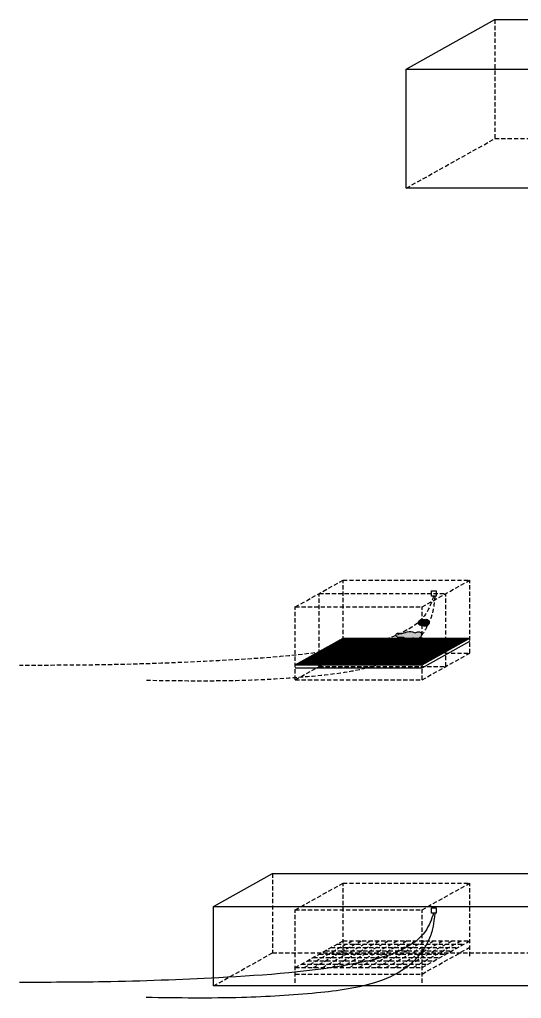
# Model space of a CAD drawing. Header units: millimetres. Extents: x -168 to 2937, y -666 to 1342.
# Drawn here: x -168 to 128, y 39 to 616 of the extents above; entities that cross this region are included whole.
import ezdxf

# ---------------------------------------------------------------- set-up
doc = ezdxf.new("R2010")
doc.units = ezdxf.units.MM
doc.linetypes.add('DASHED', pattern=[0.75, 0.5, -0.25])

msp = doc.modelspace()

# ---------------------------------------------------------------- hatches: boundary and pattern name
h = msp.add_hatch(color=140)
edge = h.paths.add_edge_path(flags=17)
edge.add_spline(control_points=[(72.83528439268974, 259.001263411702), (72.97834674325101, 259.2820762012877), (73.30325694818163, 259.9390363010676), (73.60942463411264, 260.6042575743364), (73.77766815088327, 260.9860562200467)], knot_values=[15.81224775287236, 15.81224775287236, 15.81224775287236, 15.81224775287236, 16.75235065475735, 17.99919325683368, 17.99919325683368, 17.99919325683368, 17.99919325683368], degree=3, periodic=0)
edge.add_line((73.77766815088327, 260.9860562200467), (69.59072987356963, 260.9860562200467))
edge.add_line((69.59072987356963, 260.9860562200467), (69.59072987356963, 258.8105275445128))
edge.add_spline(control_points=[(69.59072987356963, 258.8105275445128), (69.93160982158366, 258.7631925386308), (71.02465099836051, 258.7057752817808), (72.22451880113044, 258.6186939056429), (72.83528439268973, 259.0012634117021)], knot_values=[3.497915612980153, 3.497915612980153, 3.497915612980153, 3.497915612980153, 4.537997288632971, 6.748869923893833, 6.748869923893833, 6.748869923893833, 6.748869923893901], degree=3, periodic=0)
edge = h.paths.add_edge_path()
edge.add_line((69.59072987356963, 260.9860562200467), (67.39939582836963, 260.9860562200467))
edge.add_spline(control_points=[(67.39939582836963, 260.9860562200467), (67.34518260020826, 260.7868727661407), (67.15642960764352, 260.0933801579857), (68.2066916309478, 259.1180140466827), (69.12416713465134, 258.8753150162301), (69.59072987356963, 258.8105275445128)], knot_values=[0, 0, 0, 0, 0.5957917034943084, 2.074354743182943, 3.497915612980153, 3.497915612980153, 3.497915612980153, 3.497915612980153], degree=3, periodic=0)
edge.add_line((69.59072987356963, 258.8105275445128), (69.59072987356963, 260.9860562200467))
edge = h.paths.add_edge_path(flags=17)
edge.add_spline(control_points=[(68.89433396843064, 262.3972888749488), (68.41545000291207, 261.9110363440413), (67.9162530845477, 261.4408642562124), (67.39939582836554, 260.986056220164)], knot_values=[16.04527767271759, 16.04527767271759, 16.04527767271759, 16.04527767271759, 18.10128429436551, 18.10128429436551, 18.10128429436551, 18.10128429436551], degree=3, periodic=0)
edge.add_line((67.39939582823523, 260.9860562200467), (69.59072987356963, 260.9860562200467))
edge.add_line((69.59072987356963, 260.9860562200467), (69.59072987356963, 262.4921676452297))
edge.add_spline(control_points=[(69.59072987356964, 262.4921676452297), (69.34753589464844, 262.4733311235395), (69.11295635348793, 262.4462271923974), (68.89433396843204, 262.3972888749471)], knot_values=[13.89969077648215, 13.89969077648215, 13.89969077648215, 13.89969077648215, 14.58454170807576, 14.58454170807576, 14.58454170807576, 14.58454170807576], degree=3, periodic=0)
edge = h.paths.add_edge_path()
edge.add_spline(control_points=[(68.89433396843067, 262.3972888749488), (68.4154500029121, 261.9110363440413), (67.91625308454772, 261.4408642562124), (67.39939582836556, 260.986056220164)], knot_values=[16.04527767271759, 16.04527767271759, 16.04527767271759, 16.04527767271759, 18.10128429436551, 18.10128429436551, 18.10128429436551, 18.10128429436551], degree=3, periodic=0)
edge.add_spline(control_points=[(67.39939582836963, 260.9860562200467), (67.34518260020826, 260.7868727661407), (67.15642960764352, 260.0933801579857), (68.5189799780478, 258.8279954951618), (70.4992407066137, 258.7439073586118), (73.03544850546638, 258.5598400265392), (74.16678222546666, 260.8447425178045), (72.92379528243978, 262.9894757946139), (70.89791387839578, 262.4910044731141), (69.43068711363048, 262.5173507820499), (68.89433396843205, 262.3972888749472)], knot_values=[0, 0, 0, 0, 0.5957917034943084, 2.074354743182943, 4.537997288632971, 6.748869923893901, 8.946024820518964, 10.68637911530036, 12.90437546591167, 14.58454170807576, 14.58454170807576, 14.58454170807576, 14.58454170807576], degree=3, periodic=0)
edge = h.paths.add_edge_path(flags=17)
edge.add_spline(control_points=[(73.77766815088327, 260.9860562200463), (73.72310869943867, 261.6102866618117), (72.92379528243978, 262.9894757946139), (71.14397623743908, 262.551548505474), (69.94417130073626, 262.5195433522211), (69.59072987356964, 262.4921676452297)], knot_values=[8.94602482051845, 8.94602482051845, 8.94602482051845, 8.946024820518964, 10.68637911530036, 12.90437546591167, 13.89969077648215, 13.89969077648215, 13.89969077648215, 13.89969077648215], degree=3, periodic=0)
edge.add_line((69.59072987356963, 262.4921676452297), (69.59072987356963, 260.9860562200467))
edge.add_line((69.59072987356963, 260.9860562200467), (73.77766815088323, 260.9860562200467))
edge = h.paths.add_edge_path(flags=17)
edge.add_spline(control_points=[(72.83528439268974, 259.001263411702), (73.44226038433308, 259.3814591996145), (73.84654812909132, 260.1979804955465), (73.77766815088323, 260.9860562200467)], knot_values=[6.748869923893833, 6.748869923893833, 6.748869923893833, 6.748869923893901, 8.946024820518964, 8.946024820519046, 8.946024820519046, 8.946024820519046], degree=3, periodic=0)
edge.add_spline(control_points=[(73.77766815088324, 260.9860562200467), (73.60942463411261, 260.6042575743364), (73.3032569481816, 259.9390363010677), (72.978346743251, 259.2820762012878), (72.83528439268973, 259.001263411702)], knot_values=[15.8122477528724, 15.8122477528724, 15.8122477528724, 15.8122477528724, 17.05909035494869, 17.99919325683368, 17.99919325683368, 17.99919325683368, 17.99919325683368], degree=3, periodic=0)
h = msp.add_hatch(color=140)
edge = h.paths.add_edge_path()
edge.add_spline(control_points=[(73.77766815088327, 260.9860562200463), (73.72310869943867, 261.6102866618117), (72.92379528243978, 262.9894757946139), (71.14397623743908, 262.551548505474), (69.94417130073626, 262.5195433522211), (69.59072987356964, 262.4921676452297)], knot_values=[8.94602482051845, 8.94602482051845, 8.94602482051845, 8.946024820518964, 10.68637911530036, 12.90437546591167, 13.89969077648215, 13.89969077648215, 13.89969077648215, 13.89969077648215], degree=3, periodic=0)
edge.add_line((69.59072987356963, 262.4921676452297), (69.59072987356963, 260.9860562200467))
edge.add_line((69.59072987356963, 260.9860562200467), (73.77766815088323, 260.9860562200467))
edge = h.paths.add_edge_path()
edge.add_spline(control_points=[(72.83528439268974, 259.001263411702), (72.97834674325101, 259.2820762012877), (73.30325694818163, 259.9390363010676), (73.60942463411264, 260.6042575743364), (73.77766815088327, 260.9860562200467)], knot_values=[15.81224775287236, 15.81224775287236, 15.81224775287236, 15.81224775287236, 16.75235065475735, 17.99919325683368, 17.99919325683368, 17.99919325683368, 17.99919325683368], degree=3, periodic=0)
edge.add_line((73.77766815088327, 260.9860562200467), (69.59072987356963, 260.9860562200467))
edge.add_line((69.59072987356963, 260.9860562200467), (69.59072987356963, 258.8105275445128))
edge.add_spline(control_points=[(69.59072987356963, 258.8105275445128), (69.93160982158366, 258.7631925386308), (71.02465099836051, 258.7057752817808), (72.22451880113044, 258.6186939056429), (72.83528439268973, 259.0012634117021)], knot_values=[3.497915612980153, 3.497915612980153, 3.497915612980153, 3.497915612980153, 4.537997288632971, 6.748869923893833, 6.748869923893833, 6.748869923893833, 6.748869923893901], degree=3, periodic=0)
edge = h.paths.add_edge_path()
edge.add_line((69.59072987356963, 260.9860562200467), (67.39939582836963, 260.9860562200467))
edge.add_spline(control_points=[(67.39939582836963, 260.9860562200467), (67.34518260020826, 260.7868727661407), (67.15642960764352, 260.0933801579857), (68.2066916309478, 259.1180140466827), (69.12416713465134, 258.8753150162301), (69.59072987356963, 258.8105275445128)], knot_values=[0, 0, 0, 0, 0.5957917034943084, 2.074354743182943, 3.497915612980153, 3.497915612980153, 3.497915612980153, 3.497915612980153], degree=3, periodic=0)
edge.add_line((69.59072987356963, 258.8105275445128), (69.59072987356963, 260.9860562200467))
edge = h.paths.add_edge_path()
edge.add_spline(control_points=[(69.59072987356964, 262.4921676452297), (69.34753589464844, 262.4733311235395), (69.11295635348793, 262.4462271923974), (68.89433396843204, 262.3972888749471)], knot_values=[13.89969077648215, 13.89969077648215, 13.89969077648215, 13.89969077648215, 14.58454170807576, 14.58454170807576, 14.58454170807576, 14.58454170807576], degree=3, periodic=0)
edge.add_spline(control_points=[(68.89433396843064, 262.3972888749489), (68.41545000291207, 261.9110363440413), (67.9162530845477, 261.4408642562125), (67.39939582836554, 260.986056220164)], knot_values=[16.04527767271759, 16.04527767271759, 16.04527767271759, 16.04527767271759, 18.10128429436551, 18.10128429436551, 18.10128429436551, 18.10128429436551], degree=3, periodic=0)
edge.add_line((67.39939582823402, 260.9860562200467), (69.59072987356963, 260.9860562200467))
edge.add_line((69.59072987356963, 260.9860562200467), (69.59072987356963, 262.4921676452297))
edge = h.paths.add_edge_path(flags=16)
edge.add_spline(control_points=[(67.39939582836554, 260.986056220164), (67.9162530845477, 261.4408642562125), (68.41545000291207, 261.9110363440413), (68.89433396843064, 262.3972888749489)], knot_values=[16.04527767271759, 16.04527767271759, 16.04527767271759, 16.04527767271759, 18.10128429436552, 18.10128429436552, 18.10128429436552, 18.10128429436552], degree=3, periodic=0)
edge.add_spline(control_points=[(68.89433396843204, 262.3972888749471), (68.57346992117975, 262.3254639033241), (67.94286670661475, 262.063845160365), (67.59126177449137, 261.3665568191247), (67.39939582836963, 260.9860562200467)], knot_values=[14.58454170807576, 14.58454170807576, 14.58454170807576, 14.58454170807576, 15.58967227427761, 16.79695630610595, 16.79695630610595, 16.79695630610595, 16.79695630610595], degree=3, periodic=0)
edge = h.paths.add_edge_path()
edge.add_spline(control_points=[(72.83528439268974, 259.0012634117021), (73.44226038433294, 259.3814591996145), (73.84654812909112, 260.1979804955461), (73.77766815088329, 260.9860562200461)], knot_values=[6.748869923893833, 6.748869923893833, 6.748869923893833, 6.748869923893901, 8.94602482051845, 8.94602482051845, 8.94602482051845, 8.946024820518964], degree=3, periodic=0)
edge.add_spline(control_points=[(73.77766815088327, 260.9860562200467), (73.60942463411264, 260.6042575743364), (73.30325694818163, 259.9390363010676), (72.97834674325101, 259.2820762012877), (72.83528439268974, 259.001263411702)], knot_values=[15.81224775287235, 15.81224775287235, 15.81224775287235, 15.81224775287235, 17.05909035494869, 17.99919325683368, 17.99919325683368, 17.99919325683368, 17.99919325683368], degree=3, periodic=0)
h = msp.add_hatch(color=140)
edge = h.paths.add_edge_path()
edge.add_spline(control_points=[(69.06318979498789, 254.6242801836863), (69.0108736355921, 254.7566959097668), (68.68273735034343, 255.2785821389187), (66.87256213679852, 255.3457938554045), (65.29569528164477, 254.4765252540021), (63.04387584052476, 255.9696793181079), (60.77924539839516, 255.4109994824087), (59.04515573344739, 254.7404333234973), (58.6980585669053, 254.6242801836863)], knot_values=[1.402325416078292, 1.402325416078292, 1.402325416078292, 1.402325416078292, 1.871770867172314, 3.538227561045211, 5.819270186599329, 6.880950394247771, 11.11313298383999, 12.18279559729879, 12.18279559729879, 12.18279559729879, 12.18279559729879], degree=3, periodic=0)
edge.add_line((58.69805856690529, 254.6242801836863), (69.06318979498789, 254.6242801836863))
edge = h.paths.add_edge_path()
edge.add_spline(control_points=[(69.17858600130907, 253.1215346859018), (69.19902720040537, 253.6751315933854), (69.21946839950165, 254.228728500869), (69.06318979498789, 254.6242801836863)], knot_values=[0, 0, 0, 0, 1.402325416078292, 1.402325416078292, 1.402325416078292, 1.402325416078292], degree=3, periodic=0)
edge.add_line((69.06318979498789, 254.6242801836863), (58.6980585669053, 254.6242801836863))
edge.add_spline(control_points=[(58.6980585669053, 254.6242801836863), (58.0772395383766, 254.4165283309805), (57.4652514412475, 254.2699929434428), (56.84232135016649, 254.341934038761)], knot_values=[12.18279559729879, 12.18279559729879, 12.18279559729879, 12.18279559729879, 14.09599734180344, 14.09599734180344, 14.09599734180344, 14.09599734180345], degree=3, periodic=0)
edge.add_spline(control_points=[(56.84232135016647, 254.341934038761), (55.9239528207443, 253.9110255729394), (55.00016162235205, 253.5034475047333), (54.07147114980472, 253.1170142090447)], knot_values=[30.34990654668733, 30.34990654668733, 30.34990654668733, 30.34990654668733, 33.33118064975585, 33.33118064975585, 33.33118064975585, 33.33118064975585], degree=3, periodic=0)
edge.add_spline(control_points=[(54.07147114980472, 253.1170142090446), (54.09881568154083, 253.0088595211915), (54.27881356018653, 252.6653131672946), (54.84975519056131, 252.6383117566918), (55.19591716007448, 251.843962139008), (57.11102762341765, 252.1359370415824), (58.4107910041877, 252.0393090234303), (59.34425483833999, 251.6187891881165)], knot_values=[17.53190896051369, 17.53190896051374, 17.53190896051374, 17.53190896051374, 17.8644507796709, 18.60834766480288, 18.92712362971483, 20.25927311821125, 23.2457137768464, 23.24571377684925, 23.24571377684925, 23.24571377684925], degree=3, periodic=0)
edge.add_line((59.34425483833814, 251.6187891881173), (63.91725159452265, 251.6187891881173))
edge.add_spline(control_points=[(63.91725159452265, 251.6187891881173), (64.11511522844441, 251.6529122466521), (64.3190552043372, 251.6485149177927), (64.52600348303726, 251.6187891881173)], knot_values=[28.16331050969448, 28.16331050969468, 28.16331050969468, 28.16331050969468, 28.77032109500587, 28.77032109500587, 28.77032109500587, 28.77032109500587], degree=3, periodic=0)
edge.add_line((64.52600348303726, 251.6187891881173), (68.00648897477735, 251.6187891881173))
edge.add_spline(control_points=[(68.00648897478374, 251.6187891881252), (68.40841010886245, 252.1108968946795), (68.79929866748886, 252.6119961505667), (69.17858600130904, 253.1215346859018)], knot_values=[24.87608366752579, 24.87608366752579, 24.87608366752579, 24.87608366752579, 26.76326923281133, 26.76326923281133, 26.76326923281133, 26.76326923281133], degree=3, periodic=0)
edge = h.paths.add_edge_path()
edge.add_spline(control_points=[(67.41180347296762, 250.9066388424451), (67.76849797158918, 250.9871290470918), (68.06822104092257, 251.2534976801653), (68.33762441356589, 251.6187891881173)], knot_values=[31.72968835647193, 31.72968835647193, 31.72968835647193, 31.72968835647213, 33.0551056995124, 33.0551056995124, 33.0551056995124, 33.0551056995124], degree=3, periodic=0)
edge.add_line((68.33762441356589, 251.6187891881173), (68.00648897477718, 251.6187891881173))
edge.add_spline(control_points=[(68.00648897478374, 251.6187891881252), (67.81085254845621, 251.3792541527278), (67.61260218786235, 251.141849473838), (67.4118034729676, 250.906638842445)], knot_values=[26.76326923281133, 26.76326923281133, 26.76326923281133, 26.76326923281133, 27.68186297796391, 27.68186297796391, 27.68186297796391, 27.68186297796391], degree=3, periodic=0)
edge = h.paths.add_edge_path(flags=17)
edge.add_line((68.00648897477735, 251.6187891881173), (68.33762441356588, 251.6187891881173))
edge.add_spline(control_points=[(68.33762441356589, 251.6187891881173), (68.64410462139998, 252.0343542056547), (68.91134531135452, 252.5779444457782), (69.17858600130907, 253.1215346859018)], knot_values=[33.0551056995124, 33.0551056995124, 33.0551056995124, 33.0551056995124, 34.56293456882531, 34.56293456882531, 34.56293456882531, 34.56293456882531], degree=3, periodic=0)
edge.add_spline(control_points=[(69.17858600130904, 253.1215346859018), (68.79929866748886, 252.6119961505667), (68.40841010886245, 252.1108968946795), (68.00648897478374, 251.6187891881252)], knot_values=[24.87608366752579, 24.87608366752579, 24.87608366752579, 24.87608366752579, 26.76326923281133, 26.76326923281133, 26.76326923281133, 26.76326923281133], degree=3, periodic=0)
edge = h.paths.add_edge_path()
edge.add_spline(control_points=[(64.52600348303726, 251.6187891881173), (65.5349413428074, 251.4738669192914), (66.61538261193952, 250.7269218063352), (67.41180347296758, 250.9066388424451)], knot_values=[28.77032109500587, 28.77032109500587, 28.77032109500587, 28.77032109500587, 31.72968835647193, 31.72968835647193, 31.72968835647193, 31.72968835647213], degree=3, periodic=0)
edge.add_spline(control_points=[(67.4118034729676, 250.906638842445), (67.61260218786235, 251.141849473838), (67.81085254845621, 251.3792541527278), (68.00648897478374, 251.6187891881252)], knot_values=[26.76326923281133, 26.76326923281133, 26.76326923281133, 26.76326923281133, 27.68186297796391, 27.68186297796391, 27.68186297796391, 27.68186297796391], degree=3, periodic=0)
edge.add_line((68.00648897477718, 251.6187891881173), (64.52600348303726, 251.6187891881173))
edge = h.paths.add_edge_path()
edge.add_spline(control_points=[(59.34425483834088, 251.618789188116), (60.16817848207873, 251.2476165488561), (61.75559994593936, 250.0411018040285), (63.17352901384744, 251.4905286854114), (63.91725159452258, 251.6187891881173)], knot_values=[23.2457137768464, 23.24571377684925, 23.24571377684925, 23.24571377684925, 25.88170135263609, 28.16331050969448, 28.16331050969468, 28.16331050969468, 28.16331050969468], degree=3, periodic=0)
edge.add_line((63.91725159452245, 251.6187891881173), (59.34425483833827, 251.6187891881173))
edge = h.paths.add_edge_path()
edge.add_spline(control_points=[(56.84232135016648, 254.341934038761), (56.2761455937011, 254.4073206762761), (55.13956751383592, 254.893132985559), (53.93192721492348, 253.6689465246002), (54.07147114980472, 253.1170142090447)], knot_values=[14.09599734180344, 14.09599734180344, 14.09599734180344, 14.09599734180345, 15.83488981220255, 17.53190896051369, 17.53190896051374, 17.53190896051374, 17.53190896051374], degree=3, periodic=0)
edge.add_spline(control_points=[(54.07147114980472, 253.1170142090446), (55.00016162235205, 253.5034475047333), (55.9239528207443, 253.9110255729394), (56.84232135016647, 254.3419340387609)], knot_values=[30.34990654668733, 30.34990654668733, 30.34990654668733, 30.34990654668733, 33.33118064975585, 33.33118064975585, 33.33118064975585, 33.33118064975585], degree=3, periodic=0)
h = msp.add_hatch(color=140)
edge = h.paths.add_edge_path()
edge.add_spline(control_points=[(53.42474290093493, 245.2570131517568), (52.61305704348408, 245.5758191923212), (50.84258850386458, 246.6198354180823), (47.58831565305233, 245.1204006286634), (43.73157338741625, 246.4654954582669), (39.04919742122591, 245.3864759472704), (35.3692464617263, 246.8273810263962), (33.15871516834512, 245.4513654541578), (32.78739672560611, 245.2570131517568)], knot_values=[21.23040155068355, 21.23040155068355, 21.23040155068355, 21.23040155068355, 23.80191644475923, 26.90883749699029, 30.99147413144302, 35.47055070107217, 40.92934960696578, 42.06789289563804, 42.06789289563804, 42.06789289563804, 42.06789289563804], degree=3, periodic=0)
edge.add_line((32.78739672560611, 245.2570131517568), (53.42474290093486, 245.2570131517568))
edge = h.paths.add_edge_path()
edge.add_spline(control_points=[(58.1123349596589, 242.7642789969429), (58.60445981837843, 243.0850988069489), (59.09062087135457, 243.414964215242), (59.57030111114436, 243.7542676539985)], knot_values=[38.24914659889313, 38.24914659889313, 38.24914659889313, 38.24914659889313, 40.00687960590923, 40.00687960590923, 40.00687960590923, 40.00687960590923], degree=3, periodic=0)
edge.add_spline(control_points=[(59.57030111114437, 243.7542676539985), (59.29878602956916, 244.0787128838031), (58.50946354069598, 245.021908800607), (56.52250479951379, 245.2904868452828), (54.75085978311694, 244.8206539356631), (53.79616266824488, 245.1111305244861), (53.42474290093493, 245.2570131517568)], knot_values=[42.06789289563803, 42.06789289563803, 42.06789289563803, 42.06789289563803, 43.31246779569348, 45.68600114952036, 47.51707366834722, 48.69377454938908, 48.69377454938908, 48.69377454938908, 48.69377454938908], degree=3, periodic=0)
edge.add_line((53.42474290093493, 245.2570131517568), (32.7873967256061, 245.2570131517568))
edge.add_spline(control_points=[(32.78739672560611, 245.2570131517568), (32.25587696778239, 244.9788096562811), (31.60269148992364, 244.735973301092), (31.03503286440339, 245.1638141180443), (30.90954374097277, 245.2570131517568)], knot_values=[19.14589793514648, 19.14589793514648, 19.14589793514648, 19.14589793514648, 20.77565337794911, 21.23040155068355, 21.23040155068355, 21.23040155068355, 21.23040155068355], degree=3, periodic=0)
edge.add_line((30.90954374097277, 245.2570131517568), (28.52333397911736, 245.2570131517568))
edge.add_spline(control_points=[(28.52333397911736, 245.2570131517568), (27.80104245912154, 245.0993793528139), (26.8510313139064, 245.0250149118792), (25.89000823099019, 245.2117996702065), (25.63251104923623, 245.2570131517569)], knot_values=[13.76922508624911, 13.76922508624911, 13.76922508624911, 13.76922508624911, 15.91041291948569, 16.69180168459071, 16.69180168459071, 16.69180168459071, 16.69180168459071], degree=3, periodic=0)
edge.add_line((25.63251104923639, 245.2570131517568), (23.06415521433375, 245.2570131517568))
edge.add_spline(control_points=[(23.0641552143178, 245.2570131517548), (23.02810251186616, 245.252356741593), (22.99204413623472, 245.2476318518339), (22.95598019641053, 245.2428550379323)], knot_values=[11.07647859446061, 11.07647859446061, 11.07647859446061, 11.07647859446061, 11.18483868937462, 11.18483868937462, 11.18483868937462, 11.18483868937462], degree=3, periodic=0)
edge.add_line((22.95598019641053, 245.2428550379323), (22.95598019641053, 242.7642789969429))
edge.add_line((22.95598019641053, 242.7642789969429), (58.11233495965894, 242.7642789969429))
edge = h.paths.add_edge_path()
edge.add_line((22.95598019641053, 242.7642789969429), (20.36402613347201, 241.3182318603972))
edge.add_spline(control_points=[(20.36402613346871, 241.3182318603976), (20.61009248736006, 241.2768146242561), (21.57264723308164, 241.1671649948799), (23.17178623635636, 241.5842528588698), (25.04518032970432, 241.7311091602095), (26.88605246830758, 240.9970782994609), (29.49630570386983, 241.7990444176688), (32.335673952992, 241.3785979197841), (35.0969388143856, 240.6891297570913), (37.68335686961741, 241.9258900178579), (41.12087070755203, 240.0877400246282), (44.56068201926355, 241.6130754376897), (47.4646844630357, 241.0415096991584), (49.50463891920906, 241.1925536542654), (51.50938534861265, 240.9980990668782), (53.55297619202729, 241.6513132989332), (55.0728681231947, 241.2222391119817), (55.82939333523436, 241.3630457154771)], knot_values=[11.59944483250466, 11.59944483250466, 11.59944483250466, 11.59944483250466, 12.35183915300429, 14.54231154264063, 16.45575990681504, 17.89243121820617, 20.29761392828616, 24.24515229601366, 26.46752811943578, 28.58251929860627, 32.27899619593191, 36.89875887323735, 38.96562262110845, 41.02494242223023, 43.025424214374, 44.93105456690949, 47.35057299633272, 47.35057299633272, 47.35057299633272, 47.35057299633424], degree=3, periodic=0)
edge.add_spline(control_points=[(55.82939333523447, 241.3630457154766), (56.60293534406711, 241.8101545307004), (57.36452057316424, 242.2767733057668), (58.11233495965888, 242.7642789969429)], knot_values=[40.00687960590923, 40.00687960590923, 40.00687960590923, 40.00687960590923, 42.67786443216497, 42.67786443216497, 42.67786443216497, 42.67786443216497], degree=3, periodic=0)
edge.add_line((58.11233495965892, 242.7642789969429), (22.95598019641053, 242.7642789969429))
edge = h.paths.add_edge_path()
edge.add_spline(control_points=[(11.70856500593892, 243.5852858365061), (11.53085932648657, 243.3983394319594), (11.48323715626736, 242.8194368159647), (11.53125607586567, 241.7059030772051), (12.80902520830399, 242.4370068224582), (13.72439518614404, 241.5979298102307), (14.92749187352688, 241.9750227170041), (16.32294673536555, 241.7103295751008), (18.15469355490244, 241.9416079162088), (19.54787306917904, 241.4556045798154), (20.36402613346871, 241.3182318603976)], knot_values=[1.213769092487148, 1.213769092487207, 1.213769092487207, 1.213769092487207, 2.144050504641445, 2.742682054997386, 3.958987411837631, 4.833423113431671, 6.158384614112595, 7.337969264012979, 9.10390279468076, 11.59944483250466, 11.59944483250466, 11.59944483250466, 11.59944483250466], degree=3, periodic=0)
edge.add_line((20.36402613347173, 241.318231860397), (22.95598019641053, 242.7642789969429))
edge.add_line((22.95598019641053, 242.7642789969429), (22.95598019641053, 245.2428550379323))
edge.add_spline(control_points=[(22.95598019641053, 245.2428550379324), (22.44428630947618, 245.1750791242526), (21.93147227227207, 245.0968501503773), (21.41784938973503, 245.0554562627252)], knot_values=[9.53900935437473, 9.53900935437473, 9.53900935437473, 9.53900935437473, 11.076478594436, 11.07647859446061, 11.07647859446061, 11.07647859446061], degree=3, periodic=0)
edge.add_spline(control_points=[(21.41784938972654, 245.0554562627223), (18.58802282595168, 244.5905770682547), (15.75195924195796, 244.1579194975262), (12.91051365497058, 243.7542676539831)], knot_values=[67.04646882409786, 67.04646882409786, 67.04646882409786, 67.04646882409786, 75.66431107633738, 75.66431107633738, 75.66431107633738, 75.66431107633738], degree=3, periodic=0)
edge.add_spline(control_points=[(12.91051365497058, 243.7542676539831), (12.50997025292694, 243.6973670103831), (12.10931990491628, 243.6410427405879), (11.70856500593894, 243.5852858365061)], knot_values=[75.66431107633738, 75.66431107633738, 75.66431107633738, 75.66431107633738, 76.87912225195706, 76.87912225195706, 76.87912225195706, 76.87912225195706], degree=3, periodic=0)
edge = h.paths.add_edge_path(flags=17)
edge.add_spline(control_points=[(21.41784938972681, 245.0554562627245), (20.1223546830293, 244.9510497727383), (18.01951723881147, 245.1611205730959), (15.60940869323356, 244.6085303762928), (13.7000275541317, 244.6026917800957), (12.71064699635803, 244.0924952182788), (12.05475120780891, 243.7542676539724)], knot_values=[0, 2.461852943724807e-11, 2.461852943724807e-11, 2.461852943724807e-11, 3.877909902330877, 6.269691330543512, 7.371661404789362, 9.539009354399349, 9.539009354399349, 9.539009354399349, 9.539009354399349], degree=3, periodic=0)
edge.add_spline(control_points=[(12.05475120780871, 243.7542676539722), (12.29739109029618, 243.8016275228328), (12.60395237270284, 243.7779475884026), (12.9105136551095, 243.7542676539724)], knot_values=[0, 0, 0, 0, 0.7671340923366422, 0.7671340923366422, 0.7671340923366422, 0.7671340923366422], degree=3, periodic=0)
edge.add_spline(control_points=[(12.91051365497058, 243.7542676539831), (15.75195924195795, 244.1579194975262), (18.58802282595167, 244.5905770682547), (21.41784938972653, 245.0554562627223)], knot_values=[67.04646882409784, 67.04646882409784, 67.04646882409784, 67.04646882409784, 75.66431107633737, 75.66431107633737, 75.66431107633737, 75.66431107633737], degree=3, periodic=0)

# ---------------------------------------------------------------- linework, layer by layer
for p, q in [((60.30451764078532, 587.0757103967871), (112.600745918052, 616.2516947376321)), ((21.62950825497137, 242.0242423658725), (21.62950825497137, 242.0242423658725)), ((-53.484903165996, 93.3491652886597), (-18.62075098115156, 112.7998215158897)), ((21.62950825497137, 63.4207884467872), (21.62950825497137, 63.4207884467872))]:
    msp.add_line(p, q)
at = {"linetype": 'DASHED', "ltscale": 5}
for p, q in [((112.600745918052, 616.2516947376321), (112.600745918052, 546.0844099497891)), ((60.30451764078532, 516.9084256089442), (112.600745918052, 546.0844099497891)), ((112.600745918052, 546.0844099497891), (422.409726185153, 546.0844099497891)), ((-18.62075098115156, 112.7998215158897), (-18.62075098115157, 66.0216316573277)), ((0.1074661726847995, 57.37746000498658), (28.30084663494014, 73.10650307327646)), ((5.452332611214399, 57.37746000498658), (33.64571307346973, 73.10650307327646)), ((10.797199049744, 57.37746000498658), (38.99057951199933, 73.10650307327646)), ((16.1420654882736, 57.37746000498658), (44.33544595052894, 73.10650307327646)), ((19.43180763862861, 71.14037268974022), (94.25993777804304, 71.14037268974022)), ((21.48693192680321, 57.37746000498658), (49.68031238905854, 73.10650307327646)), ((26.83179836533282, 57.37746000498658), (55.02517882758814, 73.10650307327646)), ((32.17666480386241, 57.37746000498658), (60.37004526611774, 73.10650307327646)), ((37.52153124239201, 57.37746000498658), (65.71491170464735, 73.10650307327646)), ((42.8663976809216, 57.37746000498658), (71.05977814317694, 73.10650307327646)), ((48.21126411945121, 57.37746000498658), (76.40464458170655, 73.10650307327646)), ((53.55613055798081, 57.37746000498658), (81.74951102023616, 73.10650307327646)), ((58.90099699651043, 57.37746000498659), (87.09437745876575, 73.10650307327646)), ((64.24586343504002, 57.37746000498659), (92.43924389729536, 73.10650307327646)), ((-53.484903165996, 46.57097543009773), (-18.62075098115156, 66.0216316573277)), ((-18.62075098115157, 66.0216316573277), (187.9185691969157, 66.0216316573277)), ((8.85928996528288, 65.24198153913153), (83.68742010469731, 65.24198153913152)), ((12.38346252306479, 67.20811192266775), (87.21159266247922, 67.20811192266774)), ((15.9076350808467, 69.17424230620398), (90.73576522026114, 69.17424230620398)), ((-1.713227708062883, 59.34359038852281), (73.11490243135155, 59.34359038852282)), ((1.810944849719027, 61.30972077205904), (76.63907498913346, 61.30972077205904)), ((5.335117407500938, 63.27585115559528), (80.16324754691537, 63.27585115559528))]:
    msp.add_line(p, q, dxfattribs=at)
at = {"color": 253, "linetype": 'DASHED', "lineweight": 30, "ltscale": 5}
for p, q in [((-5.23740026584482, 270.013343295729), (22.95598019641051, 285.7423863640188)), ((22.95598019641049, 285.7423863640188), (97.78411033582495, 285.7423863640188)), ((69.59072987356961, 270.013343295729), (97.78411033582495, 285.7423863640188)), ((8.85928996528284, 277.8778648298739), (83.6874201046973, 277.8778648298739)), ((-5.237400265844825, 270.013343295729), (69.59072987356963, 270.013343295729)), ((-5.237400265844792, 227.035235928653), (22.95598019641054, 242.7642789969429)), ((22.95598019641052, 242.7642789969429), (97.78411033582498, 242.7642789969429)), ((69.59072987356964, 227.035235928653), (97.78411033582498, 242.7642789969429)), ((8.85928996528287, 234.899757462798), (83.68742010469732, 234.899757462798)), ((-5.237400265844797, 227.035235928653), (69.59072987356966, 227.035235928653)), ((-5.23740026584482, 91.4098893766437), (22.95598019641051, 107.1389324449336)), ((22.95598019641049, 107.1389324449336), (97.78411033582495, 107.1389324449336)), ((69.59072987356961, 91.40988937664372), (97.78411033582495, 107.1389324449336)), ((-5.237400265844825, 91.40988937664372), (69.59072987356963, 91.40988937664372)), ((69.59072987356963, 53.57128968557799), (97.78411033582496, 69.30033275386785)), ((-5.237400265844811, 53.57128968557799), (69.59072987356964, 53.57128968557799))]:
    msp.add_line(p, q, dxfattribs=at)
at = {"linetype": 'DASHED', "lineweight": 30, "ltscale": 5}
for p, q in [((22.95598019641053, 242.7642789969429), (22.95598019641053, 285.7423863640188)), ((97.78411033582499, 242.7642789969429), (97.78411033582498, 285.7423863640189)), ((8.859289965282873, 234.899757462798), (8.859289965282873, 277.8778648298739)), ((83.68742010469731, 234.899757462798), (83.6874201046973, 277.8778648298739)), ((-5.237400265844794, 227.0352359286531), (-5.237400265844794, 270.013343295729)), ((69.59072987356964, 227.035235928653), (69.59072987356963, 270.013343295729)), ((22.95598019641053, 64.16082507785765), (22.95598019641053, 107.1389324449336)), ((97.78411033582499, 64.16082507785765), (97.78411033582498, 107.1389324449336)), ((-5.237400265844794, 48.43178200956779), (-5.237400265844794, 91.40988937664372)), ((69.59072987356964, 48.43178200956778), (69.59072987356963, 91.40988937664375)), ((-5.237400265844789, 57.37746000498657), (22.95598019641054, 73.10650307327646)), ((22.95598019641053, 73.10650307327646), (97.78411033582498, 73.10650307327646)), ((69.59072987356964, 57.37746000498659), (97.78411033582498, 73.10650307327646)), ((-5.237400265844794, 57.37746000498658), (69.59072987356966, 57.37746000498659))]:
    msp.add_line(p, q, dxfattribs=at)
at = {"color": 253, "ltscale": 5}
for p, q in [((-5.237400265844792, 235.8897461198274), (22.95598019641054, 251.6187891881173)), ((-3.935941146097321, 235.8897461198274), (24.25743931615801, 251.6187891881173)), ((-2.63448202634985, 235.8897461198274), (25.55889843590548, 251.6187891881173)), ((-1.333022906602379, 235.8897461198274), (26.86035755565295, 251.6187891881173)), ((-0.03156378685490768, 235.8897461198274), (28.16181667540042, 251.6187891881173)), ((1.269895332892563, 235.8897461198274), (29.46327579514789, 251.6187891881173)), ((2.571354452640034, 235.8897461198274), (30.76473491489536, 251.6187891881173)), ((3.872813572387505, 235.8897461198274), (32.06619403464283, 251.6187891881173)), ((5.174272692134977, 235.8897461198274), (33.3676531543903, 251.6187891881173)), ((6.475731811882447, 235.8897461198274), (34.66911227413777, 251.6187891881173)), ((7.777190931629917, 235.8897461198274), (35.97057139388524, 251.6187891881173)), ((9.078650051377387, 235.8897461198274), (37.27203051363271, 251.6187891881173)), ((10.38010917112486, 235.8897461198274), (38.57348963338018, 251.6187891881173)), ((11.68156829087233, 235.8897461198274), (39.87494875312765, 251.6187891881173)), ((12.9830274106198, 235.8897461198274), (41.17640787287512, 251.6187891881173)), ((14.28448653036727, 235.8897461198274), (42.47786699262259, 251.6187891881173)), ((15.58594565011474, 235.8897461198274), (43.77932611237006, 251.6187891881173)), ((16.88740476986221, 235.8897461198274), (45.08078523211753, 251.6187891881173)), ((16.92767657735835, 248.2556079839427), (91.7558067167728, 248.2556079839427)), ((17.93518007023122, 248.8176926141298), (92.76331020964567, 248.8176926141298)), ((18.18886388960968, 235.8897461198274), (46.382244351865, 251.6187891881173)), ((18.94268356310408, 249.3797772443168), (93.77081370251852, 249.3797772443168)), ((19.49032300935715, 235.8897461198274), (47.68370347161247, 251.6187891881173)), ((19.95018705597695, 249.9418618745039), (94.7783171953914, 249.9418618745039)), ((20.79178212910462, 235.8897461198274), (48.98516259135994, 251.6187891881173)), ((20.95769054884983, 250.503946504691), (95.78582068826427, 250.503946504691)), ((21.9651940417227, 251.066031134878), (96.79332418113714, 251.066031134878)), ((22.0932412488521, 235.8897461198274), (50.28662171110742, 251.6187891881173)), ((22.95598019641052, 251.6187891881173), (97.78411033582498, 251.6187891881173)), ((23.39470036859957, 235.8897461198274), (51.58808083085489, 251.6187891881173)), ((24.69615948834704, 235.8897461198274), (52.88953995060236, 251.6187891881173)), ((25.99761860809451, 235.8897461198274), (54.19099907034983, 251.6187891881173)), ((27.29907772784198, 235.8897461198274), (55.49245819009731, 251.6187891881173)), ((28.60053684758945, 235.8897461198274), (56.79391730984477, 251.6187891881173)), ((29.90199596733692, 235.8897461198274), (58.09537642959225, 251.6187891881173)), ((31.20345508708439, 235.8897461198274), (59.39683554933972, 251.6187891881173)), ((32.50491420683186, 235.8897461198274), (60.69829466908719, 251.6187891881173)), ((33.80637332657933, 235.8897461198274), (61.99975378883466, 251.6187891881173)), ((35.1078324463268, 235.8897461198274), (63.30121290858213, 251.6187891881173)), ((36.40929156607427, 235.8897461198274), (64.60267202832961, 251.6187891881173)), ((37.71075068582174, 235.8897461198274), (65.90413114807707, 251.6187891881173)), ((39.01220980556921, 235.8897461198274), (67.20559026782453, 251.6187891881173)), ((40.31366892531668, 235.8897461198274), (68.50704938757201, 251.6187891881173)), ((41.61512804506415, 235.8897461198274), (69.80850850731949, 251.6187891881173)), ((42.91658716481162, 235.8897461198274), (71.10996762706695, 251.6187891881173)), ((44.21804628455909, 235.8897461198274), (72.41142674681441, 251.6187891881173)), ((45.51950540430656, 235.8897461198274), (73.71288586656189, 251.6187891881173)), ((46.82096452405403, 235.8897461198274), (75.01434498630937, 251.6187891881173)), ((48.12242364380151, 235.8897461198274), (76.31580410605685, 251.6187891881173)), ((49.42388276354898, 235.8897461198274), (77.61726322580431, 251.6187891881173)), ((50.72534188329645, 235.8897461198274), (78.91872234555177, 251.6187891881173)), ((52.02680100304392, 235.8897461198274), (80.22018146529925, 251.6187891881173)), ((53.32826012279139, 235.8897461198274), (81.52164058504673, 251.6187891881173)), ((54.62971924253887, 235.8897461198274), (82.82309970479419, 251.6187891881173)), ((55.93117836228634, 235.8897461198274), (84.12455882454167, 251.6187891881173)), ((57.23263748203381, 235.8897461198274), (85.42601794428913, 251.6187891881173)), ((58.53409660178128, 235.8897461198274), (86.7274770640366, 251.6187891881173)), ((59.83555572152875, 235.8897461198274), (88.02893618378408, 251.6187891881173)), ((61.13701484127622, 235.8897461198274), (89.33039530353155, 251.6187891881173)), ((62.43847396102369, 235.8897461198274), (90.63185442327901, 251.6187891881173)), ((63.73993308077116, 235.8897461198274), (91.93331354302649, 251.6187891881173)), ((65.04139220051863, 235.8897461198274), (93.23477266277396, 251.6187891881173)), ((66.3428513202661, 235.8897461198274), (94.53623178252143, 251.6187891881173)), ((67.64431044001357, 235.8897461198274), (95.83769090226889, 251.6187891881173)), ((68.94576955976103, 235.8897461198274), (97.13915002201637, 251.6187891881173)), ((69.59072987356964, 235.8897461198274), (97.78411033582498, 251.6187891881173)), ((69.59072987356964, 234.0127214736713), (97.78411033582498, 249.7417645419611)), ((7.860145141502523, 243.1968463122592), (82.68827528091697, 243.1968463122592)), ((7.860145141502523, 243.1968463122592), (82.68827528091697, 243.1968463122592)), ((8.867648634375394, 243.7589309424463), (83.69577877378984, 243.7589309424463)), ((9.875152127248265, 244.3210155726333), (84.70328226666271, 244.3210155726333)), ((10.88265562012112, 244.8831002028204), (85.71078575953557, 244.8831002028204)), ((11.89015911299399, 245.4451848330074), (86.71828925240844, 245.4451848330074)), ((12.89766260586686, 246.0072694631945), (87.72579274528131, 246.0072694631945)), ((13.90516609873974, 246.5693540933815), (88.73329623815418, 246.5693540933815)), ((14.91266959161261, 247.1314387235686), (89.74079973102705, 247.1314387235686)), ((15.92017308448547, 247.6935233537557), (90.74830322389992, 247.6935233537557)), ((-3.222393280099052, 237.0139153802016), (71.6057368593154, 237.0139153802016)), ((-2.214889787226182, 237.5760000103886), (72.61324035218827, 237.5760000103886)), ((-1.207386294353312, 238.1380846405757), (73.62074384506114, 238.1380846405757)), ((-0.1998828014804417, 238.7001692707627), (74.62824733793401, 238.7001692707627)), ((0.8076206913924278, 239.2622539009498), (75.63575083080687, 239.2622539009498)), ((1.815124184265298, 239.8243385311368), (76.64325432367974, 239.8243385311368)), ((2.822627677138168, 240.3864231613239), (77.65075781655261, 240.3864231613239)), ((3.830131170011038, 240.948507791511), (78.65826130942548, 240.948507791511)), ((4.837634662883909, 241.510592421698), (79.66576480229836, 241.510592421698)), ((5.84513815575678, 242.0726770518851), (80.67326829517123, 242.0726770518851)), ((-5.237400265844797, 235.8897461198274), (69.59072987356966, 235.8897461198274)), ((-5.2374002658448, 234.0127214736713), (69.59072987356966, 234.0127214736713)), ((-4.229896772971921, 236.4518307500145), (70.59823336644253, 236.4518307500145))]:
    msp.add_line(p, q, dxfattribs=at)
at = {"color": 253, "linetype": 'DASHED', "ltscale": 5}
msp.add_line((6.852641648629652, 242.6347616820721), (81.6807717880441, 242.6347616820721), dxfattribs=at)
for points in [[(112.600745918052, 616.2516947376321), (422.409726185153, 616.2516947376321), (422.409726185153, 546.0844099497891)], [(-18.62075098115156, 112.7998215158897), (187.9185691969157, 112.7998215158897), (187.9185691969157, 66.0216316573277)]]:
    msp.add_lwpolyline(points)
for points in [[(60.30451764078532, 587.0757103967871), (370.1134979078863, 587.0757103967871), (370.1134979078863, 516.9084256089442), (60.30451764078532, 516.9084256089442)], [(75.25552086121911, 279.3988960999197), (77.97554649587892, 279.3988960999197), (77.97554649587892, 276.3614517617777), (75.25552086121911, 276.3614517617777)], [(-53.484903165996, 93.3491652886597), (153.0544170120713, 93.3491652886597), (153.0544170120713, 46.57097543009773), (-53.484903165996, 46.57097543009773)], [(75.21130841504583, 92.51156855704932), (77.93133404970564, 92.51156855704932), (77.93133404970564, 89.47412421890732), (75.21130841504583, 89.47412421890732)]]:
    msp.add_lwpolyline(points, close=True)
at = {"linetype": 'DASHED', "ltscale": 5}
for points in [[(76.45626082080597, 276.3614517617777), (71.64765865587052, 265.7234315056627), (57.39430745121351, 254.6040748204036), (32.01639009280958, 246.9595172275861), (-50.3749331340377, 238.2725197530783), (-118.1652619062089, 235.8401605423269), (-167.8781689725907, 235.4926805817636)], [(77.14644320435917, 276.3614517617777), (76.85597920481067, 273.2615838008142), (75.86839992664059, 267.1646900822075), (73.25422183107199, 259.8484180304331), (61.71652178760206, 245.3728014698449), (43.86895508368551, 236.0538117466953), (7.613824897991925, 229.3106179772911), (-36.67178594192513, 226.5866259348851), (-93.22110407602995, 226.5866259348851)]]:
    msp.add_spline(points, degree=3, dxfattribs=at)
for points in [[(67.39939582836963, 260.9860562200467), (67.30370716333891, 260.3979988815692), (68.23517277969677, 259.2497304164982), (70.64194008899358, 258.7234170966481), (72.83528439268977, 259.001263411702), (73.77766815088324, 260.9860562200467), (72.89983613947538, 262.4888017178312), (70.68309983908125, 262.5635545494833), (68.05807193052397, 261.9978272049827), (67.39939582836963, 260.9860562200467)], [(69.17858600130907, 253.1215346859018), (68.84019893289565, 254.9624638999471), (67.1912886521227, 255.2036542781032), (64.93911937502412, 254.8418684203252), (63.97390478975603, 255.2840512645178), (59.7510870367953, 255.0026623931544), (56.84232135016646, 254.341934038761), (55.1075148711127, 254.4610705312548), (54.07147114980472, 253.1170142090447), (54.23488917520581, 252.8273961666813), (54.88589581362999, 252.4674337624823), (55.06596040183149, 252.204384603804), (56.38182325696721, 251.996713695453), (59.3442548383382, 251.6187891881173), (61.82129458864847, 250.717287898545), (63.91725159452245, 251.6187891881173), (67.41180347296773, 250.9066388424452), (69.17858600130907, 253.1215346859018)], [(12.9105136551095, 243.7542676539724), (11.70856500593896, 243.5852858365061), (11.50043888248183, 242.6785846605201), (11.61081020601682, 242.0902158102036), (12.8248899862192, 242.1637617712213), (13.63427555061753, 241.8328043655542), (14.9587266543549, 241.869577346063), (16.13601631195775, 241.7960313850455), (17.90194984262553, 241.7960313850455), (21.10270484482908, 241.2444355152378), (23.27333259130091, 241.5386199403961), (25.18642756810323, 241.5753929209048), (26.58445891703946, 241.2444355152378), (28.97582739910808, 241.5018469598872), (32.9123886762477, 241.207662534729), (35.11980654531885, 240.9502510900796), (37.1800629682557, 241.4283004177818), (40.81948384178872, 240.7813404825815), (45.40882560438172, 241.3106318775089), (47.46814540550349, 241.1342014125331), (49.52746520662527, 241.1342014125331), (51.52794699876904, 241.1342014125331), (53.41075372869386, 241.4282521874927), (55.82939333523579, 241.3630457154774), (58.1123349596589, 242.7642789969429)], [(12.05475120780891, 243.7542676539724), (14.07223130969328, 244.5462090490132), (15.17078643490504, 244.6328963110785), (17.54135331105135, 244.9507501864061), (21.41784938975148, 245.0554562627265), (25.12645892279147, 245.3331361884884), (26.40310504023728, 245.1305887314458), (28.99692432762322, 245.3736455636794), (30.49647592394263, 245.5154286673917), (31.28678020820121, 245.0090606058728), (33.92112845955444, 245.8597586470588), (39.37989037767898, 245.8798538260477), (43.85590090065421, 246.0455545044284), (47.91746678358368, 245.6313028084767), (50.98436228089918, 246.1284048436188), (54.54859344888996, 244.9685006760416), (56.37215311459522, 245.1342013544223), (58.6930474952394, 244.637099900368), (59.57030111114437, 243.7542676539985)], [(76.41204837463269, 89.47412421890732), (71.60344620969724, 78.83610396279232), (57.35009500504023, 67.71674727753322), (31.9721776466363, 60.07218968471574), (-50.41914558021097, 51.38519221020795), (-118.2094743523821, 48.95283299945652), (-167.922381418764, 48.60535303889321)], [(77.1022307581859, 89.47412421890732), (76.81176675863739, 86.37425625794384), (75.82418748046732, 80.2773625393371), (73.21000938489871, 72.96109048756273), (61.67230934142879, 58.48547392697455), (43.82474263751223, 49.16648420382495), (7.569612451818649, 42.42329043442077), (-36.71599838809841, 39.69929839201469), (-93.26531652220322, 39.69929839201469)]]:
    msp.add_spline(points, degree=3)

doc.saveas('drawing.dxf')
